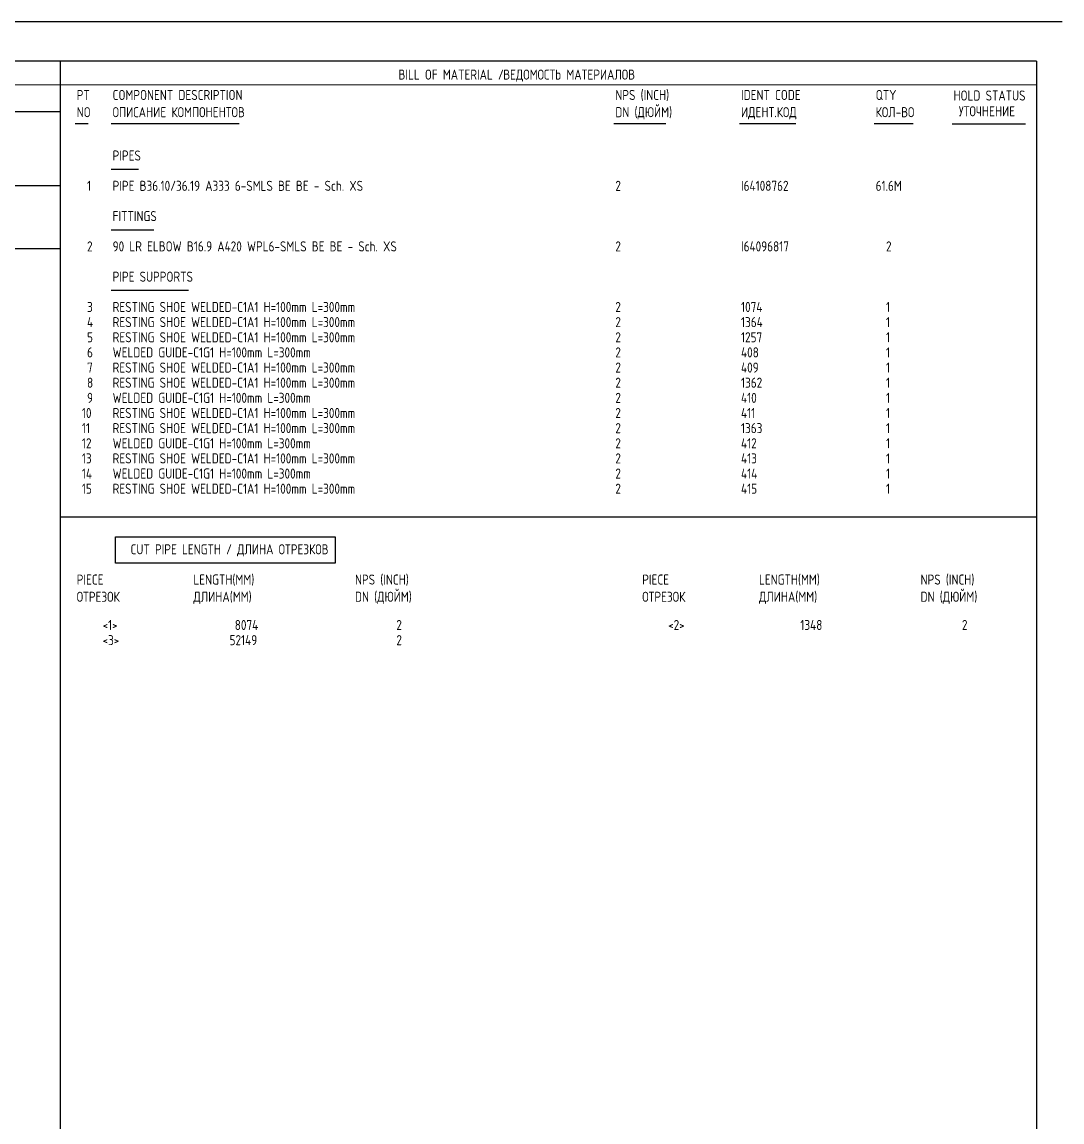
# Model space of a CAD drawing. Extents: x -1005 to 594, y -998 to 420.
# Drawn here: x 395.4 to 594, y 210 to 420 of the extents above; entities that cross this region are included whole.
import ezdxf

# ---------------------------------------------------------------- set-up
doc = ezdxf.new("R2010")
doc.units = 0
doc.styles.add('TTFN17', font='GOST type A')

msp = doc.modelspace()

# ---------------------------------------------------------------- linework, layer by layer
at = {"layer": 'GT_1', "flags": 128}
for points in [[(594, 420), (0, 420)], [(589.1, 412.5), (25.4, 412.5)], [(402.7, 412.5), (402.7, 7.5)], [(589.1, 412.5), (589.1, 7.5)], [(589.1, 408), (162.7, 407.9)], [(190.3, 402.9), (402.7, 402.9)], [(408.046, 400.531), (405.557, 400.531)], [(436.894, 400.531), (412.414, 400.531)], [(518.373, 400.531), (508.414, 400.531)], [(543.202, 400.531), (532.414, 400.531)], [(565.597, 400.531), (558.129, 400.531)], [(587, 400.5), (573, 400.5)], [(417.669, 391.854), (412.414, 391.854)], [(402.7, 388.7), (226.9, 388.7)], [(420.573, 380.289), (412.414, 380.289)], [(402.7, 376.7), (25.4, 376.7)], [(427.211, 368.724), (412.414, 368.724)], [(402.7, 325.516), (589, 325.516)], [(413.271, 321.731), (455.204, 321.731), (455.204, 316.684), (413.271, 316.684), (413.271, 321.731)]]:
    msp.add_lwpolyline(points, dxfattribs=at)

# ---------------------------------------------------------------- texts
at = {"layer": 'GT_1', "style": 'TTFN17'}
for s, p in [('BILL OF MATERIAL /', (467.289, 409)), ('ВЕДОМОСТЬ МАТЕРИАЛОВ', (487.289, 409)), ('PT', (405.846, 405.109)), ('COMPONENT DESCRIPTION', (412.703, 405.109)), ('NPS (INCH)', (508.703, 405.109)), ('IDENT CODE', (532.703, 405.109)), ('QTY', (558.417, 405.109)), ('HOLD STATUS', (573.289, 405)), ('NO', (405.846, 401.822)), ('ОПИСАНИЕ КОМПОНЕНТОВ', (412.703, 401.822)), ('DN (ДЮЙМ)', (508.703, 401.822)), ('ИДЕНТ.КОД', (532.703, 401.822)), ('КОЛ-ВО', (558.417, 401.822)), ('УТОЧНЕНИЕ', (574.289, 402)), ('PIPES', (412.703, 393.544)), ('  1', (405.846, 387.762)), ('PIPE B36.10/36.19 A333 6-SMLS BE BE - Sch. XS', (412.703, 387.762)), ('2', (508.703, 387.762)), ('I64108762', (532.703, 387.762)), ('61.6M', (558.417, 387.762)), ('FITTINGS', (412.703, 381.98)), ('  2', (405.846, 376.197)), ('90 LR ELBOW B16.9 A420 WPL6-SMLS BE BE - Sch. XS', (412.703, 376.197)), ('2', (508.703, 376.197)), ('I64096817', (532.703, 376.197)), ('  2', (558.417, 376.197)), ('PIPE SUPPORTS', (412.703, 370.415)), ('  3', (405.846, 364.633)), ('RESTING SHOE WELDED-C1A1 H=100mm L=300mm', (412.703, 364.633)), ('2', (508.703, 364.633)), ('1074', (532.703, 364.633)), ('  1', (558.417, 364.633)), ('  4', (405.846, 361.741)), ('RESTING SHOE WELDED-C1A1 H=100mm L=300mm', (412.703, 361.741)), ('2', (508.703, 361.741)), ('1364', (532.703, 361.741)), ('  1', (558.417, 361.741)), ('  5', (405.846, 358.85)), ('RESTING SHOE WELDED-C1A1 H=100mm L=300mm', (412.703, 358.85)), ('2', (508.703, 358.85)), ('1257', (532.703, 358.85)), ('  1', (558.417, 358.85)), ('  6', (405.846, 355.959)), ('WELDED GUIDE-C1G1 H=100mm L=300mm', (412.703, 355.959)), ('2', (508.703, 355.959)), ('408', (532.703, 355.959)), ('  1', (558.417, 355.959)), ('  7', (405.846, 353.068)), ('RESTING SHOE WELDED-C1A1 H=100mm L=300mm', (412.703, 353.068)), ('2', (508.703, 353.068)), ('409', (532.703, 353.068)), ('  1', (558.417, 353.068)), ('  8', (405.846, 350.177)), ('RESTING SHOE WELDED-C1A1 H=100mm L=300mm', (412.703, 350.177)), ('2', (508.703, 350.177)), ('1362', (532.703, 350.177)), ('  1', (558.417, 350.177)), ('  9', (405.846, 347.286)), ('WELDED GUIDE-C1G1 H=100mm L=300mm', (412.703, 347.286)), ('2', (508.703, 347.286)), ('410', (532.703, 347.286)), ('  1', (558.417, 347.286)), (' 10', (405.846, 344.395)), ('RESTING SHOE WELDED-C1A1 H=100mm L=300mm', (412.703, 344.395)), ('2', (508.703, 344.395)), ('411', (532.703, 344.395)), ('  1', (558.417, 344.395)), (' 11', (405.846, 341.503)), ('RESTING SHOE WELDED-C1A1 H=100mm L=300mm', (412.703, 341.503)), ('2', (508.703, 341.503)), ('1363', (532.703, 341.503)), ('  1', (558.417, 341.503)), (' 12', (405.846, 338.612)), ('WELDED GUIDE-C1G1 H=100mm L=300mm', (412.703, 338.612)), ('2', (508.703, 338.612)), ('412', (532.703, 338.612)), ('  1', (558.417, 338.612)), (' 13', (405.846, 335.721)), ('RESTING SHOE WELDED-C1A1 H=100mm L=300mm', (412.703, 335.721)), ('2', (508.703, 335.721)), ('413', (532.703, 335.721)), ('  1', (558.417, 335.721)), (' 14', (405.846, 332.83)), ('WELDED GUIDE-C1G1 H=100mm L=300mm', (412.703, 332.83)), ('2', (508.703, 332.83)), ('414', (532.703, 332.83)), ('  1', (558.417, 332.83)), (' 15', (405.846, 329.939)), ('RESTING SHOE WELDED-C1A1 H=100mm L=300mm', (412.703, 329.939)), ('2', (508.703, 329.939)), ('415', (532.703, 329.939)), ('  1', (558.417, 329.939)), ('CUT PIPE LENGTH / ДЛИНА ОТРЕЗКОВ', (416.132, 318.374)), ('PIECE', (405.846, 312.592)), ('LENGTH(MM)', (428.132, 312.592)), ('NPS (INCH)', (458.989, 312.592)), ('PIECE', (513.846, 312.592)), ('LENGTH(MM)', (536.132, 312.592)), ('NPS (INCH)', (566.989, 312.592)), ('ОТРЕЗОК', (405.846, 309.305)), ('ДЛИНА(MM)', (428.132, 309.305)), ('DN (ДЮЙМ)', (458.989, 309.305)), ('ОТРЕЗОК', (513.846, 309.305)), ('ДЛИНА(MM)', (536.132, 309.305)), ('DN (ДЮЙМ)', (566.989, 309.305)), ('     <1>', (405.846, 303.918)), ('        8074', (428.132, 303.918)), ('        2', (458.989, 303.918)), ('     <2>', (513.846, 303.918)), ('        1348', (536.132, 303.918)), ('        2', (566.989, 303.918)), ('     <3>', (405.846, 301.027)), ('       52149', (428.132, 301.027)), ('        2', (458.989, 301.027))]:
    msp.add_text(s, height=1.925, dxfattribs=at).set_placement(p)

doc.saveas('drawing.dxf')
